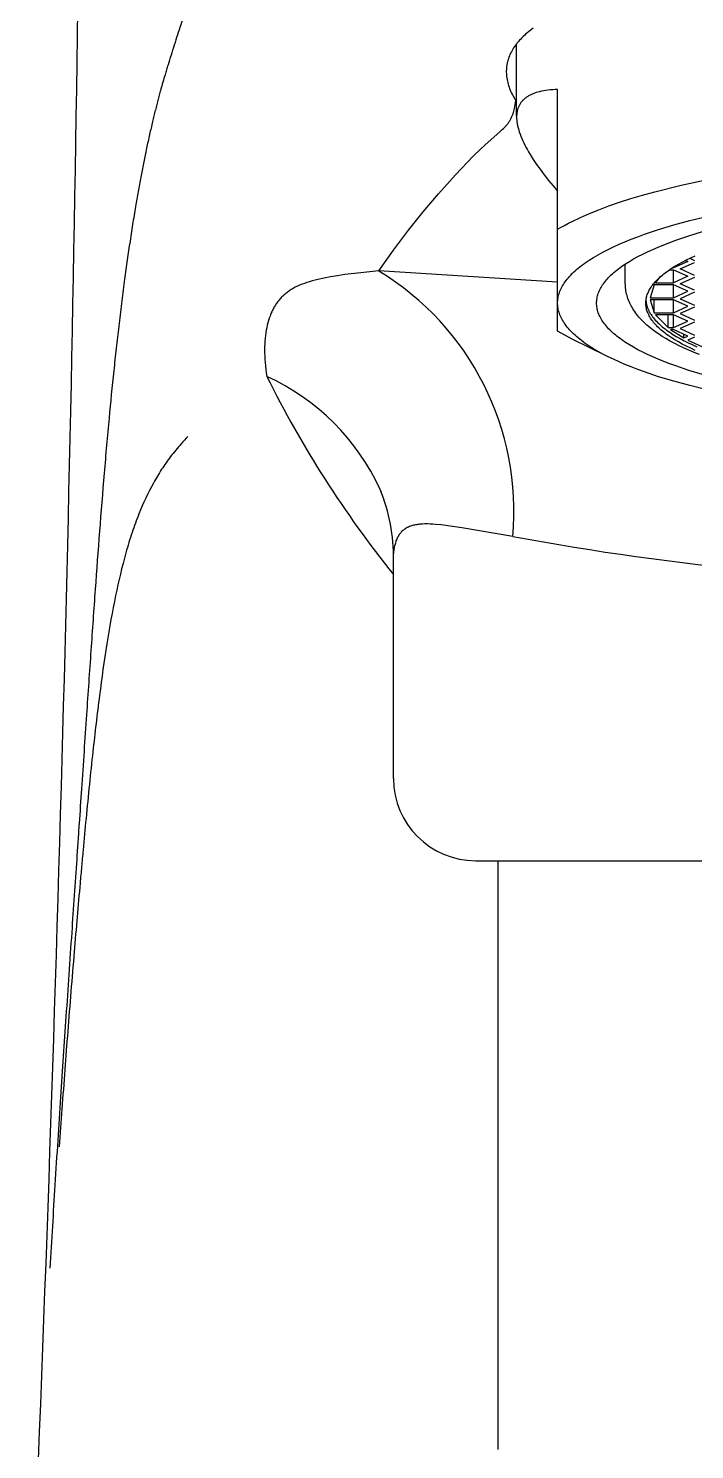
# Model space of a CAD drawing. Extents: x 9368 to 9962, y -5808 to -5388.
# Drawn here: x 9722.42 to 9738.66, y -5608.67 to -5574.03 of the extents above; entities that cross this region are included whole.
import ezdxf

# ---------------------------------------------------------------- set-up
doc = ezdxf.new("R2010")
doc.units = 0
doc.header["$LTSCALE"] = 7
doc.header["$MEASUREMENT"] = 0
doc.layers.get('0').update_dxf_attribs({"color": 2, "linetype": 'CONTINUOUS'})
for name, color, linetype in [('D', 2, 'CONTINUOUS'), ('Make2D 표시선', 7, 'CONTINUOUS'), ('Make2D 표시선 - Tangent', 7, 'CONTINUOUS')]:
    doc.layers.add(name, color=color, linetype=linetype)

msp = doc.modelspace()

# ---------------------------------------------------------------- linework, layer by layer
at = {"color": 2}
for p, q in [((9738.496, -5579.707), (9738.144, -5579.865)), ((9738.307, -5579.889), (9738.659, -5579.731)), ((9738.439, -5579.682), (9738.496, -5579.707)), ((9738.543, -5579.631), (9738.659, -5579.683)), ((9737.708, -5580.229), (9737.838, -5580.07)), ((9738.043, -5579.913), (9738.144, -5579.913)), ((9738.144, -5579.865), (9738.116, -5579.865)), ((9738.144, -5579.865), (9738.144, -5579.847)), ((9738.144, -5579.913), (9738.496, -5580.071)), ((9738.144, -5580.229), (9738.144, -5579.914)), ((9738.495, -5580.071), (9738.144, -5580.229)), ((9738.659, -5580.047), (9738.307, -5579.889)), ((9738.659, -5580.096), (9738.307, -5580.253)), ((9737.677, -5580.277), (9737.579, -5580.593)), ((9738.144, -5580.277), (9737.677, -5580.277)), ((9737.708, -5580.229), (9738.144, -5580.229)), ((9738.496, -5580.435), (9738.144, -5580.277)), ((9738.144, -5580.593), (9738.144, -5580.277)), ((9738.144, -5580.593), (9738.494, -5580.436)), ((9738.659, -5580.411), (9738.307, -5580.253)), ((9738.659, -5580.46), (9738.307, -5580.617)), ((9737.579, -5580.593), (9738.144, -5580.593)), ((9737.579, -5580.642), (9737.677, -5580.957)), ((9738.144, -5580.642), (9737.579, -5580.642)), ((9737.677, -5580.957), (9737.677, -5580.642)), ((9738.496, -5580.799), (9738.144, -5580.642)), ((9738.144, -5580.957), (9738.144, -5580.642)), ((9738.144, -5580.957), (9738.494, -5580.8)), ((9738.307, -5580.617), (9738.659, -5580.775)), ((9737.677, -5580.957), (9738.144, -5580.957)), ((9737.708, -5581.006), (9738.012, -5581.321)), ((9738.144, -5581.006), (9737.708, -5581.006)), ((9738.012, -5581.321), (9738.012, -5581.006)), ((9738.496, -5581.163), (9738.144, -5581.006)), ((9738.144, -5581.321), (9738.144, -5581.006)), ((9738.144, -5581.321), (9738.494, -5581.164)), ((9738.659, -5580.824), (9738.307, -5580.981)), ((9738.307, -5580.981), (9738.659, -5581.139)), ((9738.012, -5581.321), (9738.144, -5581.321)), ((9738.076, -5581.37), (9738.395, -5581.572)), ((9738.144, -5581.37), (9738.076, -5581.37)), ((9738.496, -5581.527), (9738.144, -5581.37)), ((9738.659, -5581.188), (9738.307, -5581.345)), ((9738.307, -5581.345), (9738.659, -5581.503)), ((9738.395, -5581.572), (9738.395, -5581.483)), ((9738.395, -5581.572), (9738.494, -5581.528)), ((9738.659, -5581.552), (9738.494, -5581.626)), ((9738.494, -5581.626), (9739.033, -5581.867))]:
    msp.add_line(p, q, dxfattribs=at)
at = {"color": 7, "linetype": 'Continuous'}
msp.add_open_spline([(9723.724, -5562.746), (9723.701, -5565.695), (9723.624, -5575.616), (9723.263, -5592.836), (9722.751, -5607.146), (9722.425, -5614.487), (9722.423, -5614.532)], degree=3, knots=[0, 0, 0, 0, 8.8479, 29.761276, 51.669682, 51.805138, 51.805138, 51.805138, 51.805138], dxfattribs=at)
at = {"layer": 'D'}
msp.add_spline([(9729.552, -5561.768), (9729.537, -5561.927), (9729.497, -5562.347), (9729.455, -5562.753), (9729.416, -5563.113), (9729.375, -5563.462), (9729.331, -5563.82), (9729.285, -5564.164), (9729.242, -5564.468), (9729.198, -5564.759), (9729.153, -5565.043), (9729.107, -5565.312), (9729.056, -5565.59), (9729.004, -5565.851), (9728.98, -5565.964), (9728.957, -5566.075), (9728.933, -5566.182), (9728.909, -5566.287), (9728.885, -5566.389), (9728.861, -5566.488), (9728.837, -5566.586), (9728.813, -5566.681), (9728.799, -5566.735), (9728.786, -5566.789), (9728.758, -5566.895), (9728.745, -5566.943), (9728.733, -5566.99), (9728.72, -5567.037), (9728.708, -5567.083), (9728.682, -5567.177), (9728.669, -5567.223), (9728.655, -5567.268), (9728.642, -5567.313), (9728.629, -5567.358), (9728.603, -5567.445), (9728.585, -5567.504), (9728.568, -5567.562), (9728.55, -5567.618), (9728.532, -5567.674), (9728.46, -5567.884), (9728.388, -5568.075), (9728.317, -5568.249), (9728.259, -5568.384), (9728.202, -5568.516), (9728.15, -5568.636), (9728.099, -5568.756), (9727.997, -5568.994), (9727.947, -5569.113), (9727.897, -5569.231), (9727.847, -5569.351), (9727.798, -5569.47), (9727.699, -5569.708), (9727.649, -5569.832), (9727.598, -5569.955), (9727.499, -5570.202), (9727.291, -5570.726), (9727.189, -5570.987), (9727.089, -5571.248), (9727.044, -5571.367), (9726.999, -5571.485), (9726.955, -5571.603), (9726.91, -5571.722), (9726.823, -5571.958), (9726.78, -5572.076), (9726.737, -5572.194), (9726.645, -5572.45), (9726.554, -5572.706), (9726.464, -5572.963), (9726.376, -5573.219), (9726.214, -5573.702), (9726.056, -5574.186), (9725.977, -5574.433), (9725.9, -5574.681), (9725.826, -5574.918), (9725.79, -5575.037), (9725.754, -5575.157), (9725.7, -5575.338), (9725.673, -5575.431), (9725.647, -5575.525), (9725.629, -5575.588), (9725.612, -5575.653), (9725.577, -5575.784), (9725.542, -5575.918), (9725.508, -5576.055), (9725.474, -5576.194), (9725.44, -5576.336), (9725.403, -5576.495), (9725.366, -5576.656), (9725.293, -5576.991), (9725.259, -5577.155), (9725.225, -5577.323), (9725.192, -5577.488), (9725.16, -5577.656), (9725.097, -5578.005), (9725.034, -5578.368), (9724.962, -5578.809), (9724.891, -5579.268), (9724.825, -5579.726), (9724.76, -5580.203), (9724.691, -5580.736), (9724.624, -5581.289), (9724.563, -5581.823), (9724.503, -5582.375), (9724.388, -5583.528), (9724.328, -5584.188), (9724.269, -5584.871), (9724.051, -5587.701), (9723.946, -5589.189), (9723.838, -5590.758), (9723.778, -5591.649), (9723.716, -5592.564), (9723.659, -5593.412), (9723.629, -5593.843), (9723.6, -5594.279), (9723.539, -5595.164), (9723.478, -5596.069), (9723.338, -5598.113), (9723.272, -5599.085), (9723.206, -5600.075), (9723.137, -5601.138), (9723.069, -5602.221), (9723.007, -5603.229), (9722.946, -5604.252)], degree=3, dxfattribs=at)
msp.add_open_spline([(9726.31, -5583.972), (9726.254, -5584.033), (9726.107, -5584.191), (9725.89, -5584.457), (9725.664, -5584.776), (9725.39, -5585.233), (9725.151, -5585.751), (9724.942, -5586.324), (9724.741, -5586.986), (9724.529, -5587.891), (9724.324, -5589.053), (9724.146, -5590.324), (9724.013, -5591.467), (9723.907, -5592.466), (9723.828, -5593.267), (9723.766, -5593.935), (9723.718, -5594.461), (9723.67, -5595.003), (9723.609, -5595.695), (9723.507, -5596.9), (9723.407, -5598.142), (9723.309, -5599.42), (9723.24, -5600.357), (9723.195, -5600.982), (9723.174, -5601.288)], degree=3, knots=[0, 0, 0, 0, 0.249043, 0.648498, 1.028129, 1.419489, 2.24787, 2.733144, 3.248023, 4.322157, 5.518595, 6.788655, 8.170835, 8.970634, 9.803978, 10.584398, 10.983382, 11.388217, 12.215735, 13.06778, 15.016958, 15.954017, 16.91383, 17.83437, 17.83437, 17.83437, 17.83437], dxfattribs=at)
at = {"layer": 'Make2D 표시선'}
for p, q in [((9734.321, -5576.158), (9734.321, -5574.401)), ((9735.32, -5578.925), (9735.32, -5575.517)), ((9734.302, -5575.786), (9734.321, -5575.814)), ((9735.32, -5581.406), (9735.32, -5578.925)), ((9736.971, -5580.24), (9736.971, -5579.769)), ((9735.692, -5581.607), (9735.32, -5581.406)), ((9736.487, -5581.999), (9735.692, -5581.607)), ((9731.321, -5592.316), (9731.321, -5586.987)), ((9733.321, -5594.316), (9746.321, -5594.316)), ((9733.871, -5608.672), (9733.871, -5594.316))]:
    msp.add_line(p, q, dxfattribs=at)
for points in [[(9734.726, -5574.024), (9734.648, -5574.082), (9734.61, -5574.113), (9734.573, -5574.144), (9734.541, -5574.171), (9734.51, -5574.199), (9734.48, -5574.227), (9734.45, -5574.257), (9734.421, -5574.286), (9734.392, -5574.317), (9734.365, -5574.348), (9734.338, -5574.38), (9734.315, -5574.409), (9734.292, -5574.439), (9734.27, -5574.469), (9734.249, -5574.5), (9734.229, -5574.532), (9734.211, -5574.564), (9734.193, -5574.597), (9734.176, -5574.63), (9734.16, -5574.664), (9734.145, -5574.699), (9734.132, -5574.734), (9734.126, -5574.751), (9734.12, -5574.769), (9734.114, -5574.787), (9734.109, -5574.805), (9734.104, -5574.823), (9734.099, -5574.841), (9734.095, -5574.859), (9734.091, -5574.877), (9734.088, -5574.896), (9734.084, -5574.914), (9734.082, -5574.932), (9734.079, -5574.949), (9734.077, -5574.967), (9734.075, -5574.985), (9734.074, -5575.002), (9734.073, -5575.02), (9734.071, -5575.056), (9734.071, -5575.091), (9734.072, -5575.127), (9734.074, -5575.162), (9734.077, -5575.198), (9734.08, -5575.217), (9734.082, -5575.236), (9734.088, -5575.274), (9734.096, -5575.311), (9734.104, -5575.349), (9734.114, -5575.386), (9734.125, -5575.422), (9734.137, -5575.459), (9734.151, -5575.495), (9734.166, -5575.533), (9734.182, -5575.571), (9734.2, -5575.608), (9734.218, -5575.644), (9734.238, -5575.681), (9734.259, -5575.716), (9734.28, -5575.751), (9734.302, -5575.786)], [(9735.32, -5575.517), (9735.261, -5575.519), (9735.202, -5575.522), (9735.143, -5575.527), (9735.084, -5575.533), (9735.032, -5575.54), (9734.981, -5575.548), (9734.929, -5575.558), (9734.904, -5575.564), (9734.878, -5575.57), (9734.839, -5575.58), (9734.8, -5575.592), (9734.78, -5575.599), (9734.761, -5575.605), (9734.742, -5575.612), (9734.723, -5575.62), (9734.704, -5575.628), (9734.685, -5575.636), (9734.667, -5575.645), (9734.648, -5575.654), (9734.63, -5575.663), (9734.613, -5575.673), (9734.595, -5575.684), (9734.578, -5575.695), (9734.562, -5575.706), (9734.547, -5575.717), (9734.532, -5575.728), (9734.517, -5575.74), (9734.503, -5575.753), (9734.489, -5575.765), (9734.476, -5575.779), (9734.469, -5575.786), (9734.463, -5575.793), (9734.451, -5575.806), (9734.439, -5575.82), (9734.428, -5575.835), (9734.418, -5575.849), (9734.408, -5575.864), (9734.398, -5575.88), (9734.39, -5575.896), (9734.381, -5575.912), (9734.377, -5575.92), (9734.373, -5575.928), (9734.366, -5575.945), (9734.359, -5575.963), (9734.353, -5575.98), (9734.347, -5575.998), (9734.342, -5576.015), (9734.338, -5576.033), (9734.334, -5576.051), (9734.331, -5576.068), (9734.328, -5576.085), (9734.326, -5576.102), (9734.324, -5576.119), (9734.323, -5576.136), (9734.322, -5576.153), (9734.321, -5576.171), (9734.321, -5576.188), (9734.321, -5576.209), (9734.322, -5576.229), (9734.323, -5576.25), (9734.325, -5576.271), (9734.327, -5576.292), (9734.33, -5576.312), (9734.333, -5576.333), (9734.336, -5576.354), (9734.341, -5576.378), (9734.346, -5576.403), (9734.352, -5576.428), (9734.358, -5576.452), (9734.372, -5576.501), (9734.387, -5576.549), (9734.406, -5576.604), (9734.426, -5576.658), (9734.449, -5576.712), (9734.472, -5576.765), (9734.497, -5576.818), (9734.523, -5576.87), (9734.55, -5576.922), (9734.578, -5576.973), (9734.614, -5577.036), (9734.65, -5577.098), (9734.727, -5577.221), (9734.808, -5577.341), (9734.892, -5577.459), (9734.994, -5577.597), (9735.1, -5577.733), (9735.209, -5577.866), (9735.32, -5577.998)], [(9735.32, -5578.925), (9735.404, -5578.876), (9735.491, -5578.828), (9735.583, -5578.779), (9735.678, -5578.731), (9735.878, -5578.635), (9736.094, -5578.541), (9736.324, -5578.447), (9736.569, -5578.356), (9736.828, -5578.266), (9737.102, -5578.177), (9737.389, -5578.092), (9737.689, -5578.008), (9738.329, -5577.849), (9739.016, -5577.702), (9739.745, -5577.568), (9740.511, -5577.448), (9741.307, -5577.344), (9742.126, -5577.256), (9742.961, -5577.184), (9743.805, -5577.129), (9744.651, -5577.09), (9745.491, -5577.067), (9746.321, -5577.06)], [(9738.956, -5582.838), (9738.543, -5582.736), (9738.151, -5582.629), (9737.781, -5582.518), (9737.435, -5582.401), (9737.272, -5582.342), (9737.114, -5582.281), (9736.963, -5582.22), (9736.819, -5582.157), (9736.681, -5582.094), (9736.55, -5582.031), (9736.426, -5581.966), (9736.308, -5581.902), (9736.197, -5581.837), (9736.093, -5581.771), (9735.996, -5581.705), (9735.95, -5581.672), (9735.906, -5581.639), (9735.863, -5581.606), (9735.823, -5581.573), (9735.783, -5581.54), (9735.746, -5581.506), (9735.71, -5581.473), (9735.676, -5581.44), (9735.643, -5581.407), (9735.612, -5581.374), (9735.583, -5581.34), (9735.555, -5581.307), (9735.529, -5581.274), (9735.505, -5581.241), (9735.482, -5581.208), (9735.461, -5581.175), (9735.441, -5581.142), (9735.423, -5581.109), (9735.406, -5581.077), (9735.391, -5581.044), (9735.378, -5581.011), (9735.366, -5580.979), (9735.355, -5580.947), (9735.346, -5580.914), (9735.338, -5580.882), (9735.332, -5580.85), (9735.327, -5580.818), (9735.324, -5580.786), (9735.322, -5580.755), (9735.321, -5580.723), (9735.322, -5580.692), (9735.324, -5580.66), (9735.327, -5580.628), (9735.332, -5580.596), (9735.338, -5580.564), (9735.346, -5580.532), (9735.355, -5580.5), (9735.366, -5580.467), (9735.378, -5580.435), (9735.391, -5580.402), (9735.406, -5580.37), (9735.423, -5580.337), (9735.441, -5580.304), (9735.461, -5580.271), (9735.482, -5580.238), (9735.505, -5580.205), (9735.529, -5580.172), (9735.555, -5580.139), (9735.583, -5580.106), (9735.612, -5580.073), (9735.643, -5580.039), (9735.676, -5580.006), (9735.71, -5579.973), (9735.746, -5579.94), (9735.783, -5579.907), (9735.823, -5579.873), (9735.863, -5579.84), (9735.906, -5579.807), (9735.95, -5579.774), (9735.996, -5579.741), (9736.093, -5579.675), (9736.197, -5579.61), (9736.308, -5579.544), (9736.426, -5579.48), (9736.55, -5579.416), (9736.681, -5579.352), (9736.819, -5579.289), (9736.963, -5579.227), (9737.114, -5579.165), (9737.272, -5579.105), (9737.435, -5579.045), (9737.781, -5578.929), (9738.151, -5578.817), (9738.543, -5578.71), (9738.956, -5578.609)], [(9738.856, -5582.465), (9738.519, -5582.363), (9738.203, -5582.256), (9738.053, -5582.202), (9737.909, -5582.146), (9737.771, -5582.09), (9737.639, -5582.033), (9737.514, -5581.976), (9737.394, -5581.918), (9737.28, -5581.859), (9737.173, -5581.8), (9737.072, -5581.74), (9736.977, -5581.681), (9736.888, -5581.62), (9736.846, -5581.59), (9736.806, -5581.56), (9736.767, -5581.53), (9736.729, -5581.499), (9736.693, -5581.469), (9736.659, -5581.439), (9736.626, -5581.408), (9736.595, -5581.378), (9736.565, -5581.348), (9736.537, -5581.317), (9736.51, -5581.287), (9736.485, -5581.257), (9736.461, -5581.227), (9736.439, -5581.196), (9736.418, -5581.166), (9736.399, -5581.136), (9736.381, -5581.106), (9736.364, -5581.076), (9736.349, -5581.046), (9736.335, -5581.016), (9736.323, -5580.987), (9736.312, -5580.957), (9736.302, -5580.927), (9736.294, -5580.898), (9736.287, -5580.868), (9736.281, -5580.839), (9736.277, -5580.81), (9736.274, -5580.781), (9736.272, -5580.752), (9736.271, -5580.723), (9736.272, -5580.694), (9736.274, -5580.665), (9736.277, -5580.636), (9736.281, -5580.607), (9736.287, -5580.578), (9736.294, -5580.548), (9736.302, -5580.519), (9736.312, -5580.489), (9736.323, -5580.46), (9736.335, -5580.43), (9736.349, -5580.4), (9736.364, -5580.37), (9736.381, -5580.34), (9736.399, -5580.31), (9736.418, -5580.28), (9736.439, -5580.25), (9736.461, -5580.22), (9736.485, -5580.189), (9736.51, -5580.159), (9736.537, -5580.129), (9736.565, -5580.098), (9736.595, -5580.068), (9736.626, -5580.038), (9736.659, -5580.007), (9736.693, -5579.977), (9736.729, -5579.947), (9736.767, -5579.917), (9736.806, -5579.886), (9736.846, -5579.856), (9736.888, -5579.826), (9736.977, -5579.766), (9737.072, -5579.706), (9737.173, -5579.646), (9737.28, -5579.587), (9737.394, -5579.528), (9737.514, -5579.47), (9737.639, -5579.413), (9737.771, -5579.356), (9737.909, -5579.3), (9738.053, -5579.244), (9738.203, -5579.19), (9738.519, -5579.084), (9738.856, -5578.982)], [(9738.676, -5581.877), (9738.565, -5581.826), (9738.46, -5581.775), (9738.36, -5581.723), (9738.265, -5581.671), (9738.176, -5581.619), (9738.092, -5581.566), (9738.014, -5581.513), (9737.977, -5581.487), (9737.942, -5581.46), (9737.907, -5581.433), (9737.875, -5581.407), (9737.843, -5581.38), (9737.813, -5581.353), (9737.784, -5581.327), (9737.756, -5581.3), (9737.73, -5581.273), (9737.705, -5581.247), (9737.682, -5581.22), (9737.659, -5581.193), (9737.639, -5581.167), (9737.619, -5581.14), (9737.601, -5581.113), (9737.583, -5581.087), (9737.568, -5581.06), (9737.553, -5581.034), (9737.54, -5581.008), (9737.528, -5580.981), (9737.517, -5580.955), (9737.507, -5580.929), (9737.498, -5580.903), (9737.491, -5580.877), (9737.485, -5580.851), (9737.48, -5580.825), (9737.476, -5580.8), (9737.473, -5580.774), (9737.472, -5580.748), (9737.471, -5580.723), (9737.472, -5580.698), (9737.473, -5580.672), (9737.476, -5580.647), (9737.48, -5580.621), (9737.485, -5580.595), (9737.491, -5580.569), (9737.498, -5580.543), (9737.507, -5580.517), (9737.517, -5580.491), (9737.528, -5580.465), (9737.54, -5580.439), (9737.553, -5580.412), (9737.568, -5580.386), (9737.583, -5580.359), (9737.601, -5580.333), (9737.619, -5580.306), (9737.639, -5580.28), (9737.659, -5580.253), (9737.682, -5580.226), (9737.705, -5580.2), (9737.73, -5580.173), (9737.756, -5580.146), (9737.784, -5580.12), (9737.813, -5580.093), (9737.843, -5580.066), (9737.875, -5580.039), (9737.907, -5580.013), (9737.942, -5579.986), (9737.977, -5579.96), (9738.014, -5579.933), (9738.092, -5579.88), (9738.176, -5579.827), (9738.265, -5579.775), (9738.36, -5579.723), (9738.46, -5579.671), (9738.565, -5579.62), (9738.676, -5579.569)], [(9738.776, -5581.977), (9738.647, -5581.925), (9738.52, -5581.871), (9738.393, -5581.815), (9738.283, -5581.762), (9738.174, -5581.708), (9738.066, -5581.65), (9737.96, -5581.589), (9737.869, -5581.534), (9737.78, -5581.476), (9737.692, -5581.415), (9737.649, -5581.383), (9737.607, -5581.35), (9737.57, -5581.321), (9737.534, -5581.291), (9737.499, -5581.26), (9737.464, -5581.229), (9737.43, -5581.197), (9737.396, -5581.164), (9737.364, -5581.131), (9737.332, -5581.096), (9737.304, -5581.065), (9737.277, -5581.032), (9737.251, -5581), (9737.226, -5580.966), (9737.201, -5580.932), (9737.178, -5580.897), (9737.155, -5580.862), (9737.134, -5580.826), (9737.115, -5580.792), (9737.097, -5580.757), (9737.08, -5580.722), (9737.064, -5580.686), (9737.049, -5580.65), (9737.036, -5580.613), (9737.023, -5580.576), (9737.012, -5580.538), (9737.003, -5580.502), (9736.994, -5580.465), (9736.987, -5580.428), (9736.982, -5580.391), (9736.977, -5580.353), (9736.974, -5580.316), (9736.972, -5580.278), (9736.971, -5580.259), (9736.971, -5580.24)], [(9737.474, -5580.67), (9737.475, -5580.684), (9737.477, -5580.698), (9737.479, -5580.712), (9737.481, -5580.726), (9737.484, -5580.74), (9737.487, -5580.754), (9737.49, -5580.768), (9737.494, -5580.781), (9737.498, -5580.795), (9737.502, -5580.808), (9737.507, -5580.822), (9737.511, -5580.835), (9737.516, -5580.848), (9737.522, -5580.861), (9737.527, -5580.874), (9737.533, -5580.887), (9737.54, -5580.902), (9737.547, -5580.917), (9737.555, -5580.932), (9737.563, -5580.946), (9737.571, -5580.96), (9737.579, -5580.974), (9737.588, -5580.988), (9737.597, -5581.002), (9737.616, -5581.029), (9737.635, -5581.056), (9737.655, -5581.082), (9737.676, -5581.107), (9737.702, -5581.137), (9737.729, -5581.166), (9737.756, -5581.194), (9737.785, -5581.221), (9737.813, -5581.248), (9737.843, -5581.274), (9737.873, -5581.299), (9737.903, -5581.324), (9737.94, -5581.353), (9737.978, -5581.381), (9738.015, -5581.408), (9738.054, -5581.435), (9738.132, -5581.486), (9738.212, -5581.534), (9738.306, -5581.588), (9738.402, -5581.64), (9738.499, -5581.689), (9738.598, -5581.735), (9738.711, -5581.786)]]:
    msp.add_lwpolyline(points, dxfattribs=at)
for centre, radius, start, end in [((9726.98, -5586.913), 4.341, 359.045, 22.2287), ((9733.321, -5592.316), 2, 180, 270)]:
    msp.add_arc(centre, radius, start, end, dxfattribs=at)
at = {"layer": 'Make2D 표시선 - Tangent'}
for p, q in [((9735.32, -5580.217), (9730.964, -5579.941)), ((9731.018, -5585.313), (9731.023, -5585.324))]:
    msp.add_line(p, q, dxfattribs=at)
for points in [[(9730.964, -5579.941), (9731.317, -5579.437), (9731.685, -5578.944), (9732.043, -5578.497), (9732.414, -5578.06), (9732.833, -5577.595), (9733.266, -5577.143), (9733.44, -5576.97), (9733.545, -5576.872), (9733.921, -5576.541), (9733.973, -5576.494), (9734.002, -5576.465), (9734.031, -5576.436), (9734.045, -5576.421), (9734.059, -5576.405), (9734.072, -5576.39), (9734.085, -5576.374), (9734.097, -5576.359), (9734.109, -5576.343), (9734.12, -5576.327), (9734.131, -5576.312), (9734.142, -5576.295), (9734.153, -5576.279), (9734.163, -5576.262), (9734.172, -5576.246), (9734.181, -5576.229), (9734.19, -5576.212), (9734.199, -5576.195), (9734.207, -5576.178), (9734.214, -5576.161), (9734.222, -5576.143), (9734.229, -5576.125), (9734.235, -5576.108), (9734.241, -5576.092), (9734.246, -5576.076), (9734.255, -5576.044), (9734.264, -5576.011), (9734.271, -5575.979), (9734.28, -5575.931), (9734.302, -5575.786)], [(9730.964, -5579.941), (9730.528, -5579.984), (9730.136, -5580.03), (9729.957, -5580.056), (9729.788, -5580.084), (9729.629, -5580.114), (9729.48, -5580.147), (9729.409, -5580.165), (9729.341, -5580.183), (9729.275, -5580.202), (9729.211, -5580.223), (9729.15, -5580.244), (9729.091, -5580.266), (9729.034, -5580.289), (9728.979, -5580.314), (9728.927, -5580.339), (9728.902, -5580.353), (9728.877, -5580.366), (9728.853, -5580.38), (9728.829, -5580.394), (9728.806, -5580.409), (9728.783, -5580.423), (9728.761, -5580.439), (9728.739, -5580.454), (9728.718, -5580.47), (9728.697, -5580.486), (9728.677, -5580.503), (9728.658, -5580.52), (9728.638, -5580.537), (9728.62, -5580.554), (9728.602, -5580.572), (9728.584, -5580.591), (9728.566, -5580.61), (9728.549, -5580.629), (9728.533, -5580.648), (9728.517, -5580.668), (9728.501, -5580.688), (9728.486, -5580.709), (9728.471, -5580.73), (9728.456, -5580.752), (9728.442, -5580.773), (9728.428, -5580.796), (9728.415, -5580.818), (9728.402, -5580.841), (9728.389, -5580.865), (9728.377, -5580.888), (9728.365, -5580.913), (9728.354, -5580.937), (9728.343, -5580.962), (9728.332, -5580.988), (9728.322, -5581.013), (9728.312, -5581.04), (9728.293, -5581.093), (9728.276, -5581.149), (9728.26, -5581.205), (9728.245, -5581.264), (9728.232, -5581.324), (9728.221, -5581.386), (9728.21, -5581.45), (9728.202, -5581.515), (9728.194, -5581.582), (9728.188, -5581.65), (9728.184, -5581.72), (9728.181, -5581.791), (9728.18, -5581.864), (9728.181, -5581.939), (9728.183, -5582.016), (9728.187, -5582.094), (9728.192, -5582.174), (9728.2, -5582.255), (9728.209, -5582.339), (9728.22, -5582.423), (9728.233, -5582.51)], [(9731.321, -5586.987), (9731.322, -5586.918), (9731.325, -5586.852), (9731.327, -5586.82), (9731.33, -5586.789), (9731.334, -5586.758), (9731.338, -5586.728), (9731.343, -5586.699), (9731.348, -5586.671), (9731.353, -5586.643), (9731.36, -5586.616), (9731.366, -5586.59), (9731.374, -5586.564), (9731.382, -5586.539), (9731.39, -5586.515), (9731.399, -5586.491), (9731.409, -5586.469), (9731.419, -5586.446), (9731.429, -5586.425), (9731.435, -5586.415), (9731.441, -5586.404), (9731.447, -5586.394), (9731.453, -5586.384), (9731.459, -5586.375), (9731.465, -5586.365), (9731.471, -5586.356), (9731.478, -5586.346), (9731.485, -5586.337), (9731.492, -5586.328), (9731.499, -5586.32), (9731.506, -5586.311), (9731.513, -5586.303), (9731.521, -5586.295), (9731.528, -5586.287), (9731.536, -5586.279), (9731.544, -5586.271), (9731.552, -5586.264), (9731.56, -5586.257), (9731.569, -5586.25), (9731.577, -5586.243), (9731.586, -5586.236), (9731.594, -5586.23), (9731.603, -5586.223), (9731.613, -5586.217), (9731.622, -5586.211), (9731.631, -5586.205), (9731.641, -5586.2), (9731.65, -5586.194), (9731.66, -5586.189), (9731.67, -5586.184), (9731.68, -5586.179), (9731.691, -5586.174), (9731.701, -5586.169), (9731.712, -5586.165), (9731.723, -5586.161), (9731.745, -5586.153), (9731.767, -5586.145), (9731.79, -5586.138), (9731.814, -5586.132), (9731.839, -5586.126), (9731.864, -5586.121), (9731.89, -5586.117), (9731.916, -5586.113), (9731.943, -5586.109), (9731.97, -5586.106), (9731.999, -5586.104), (9732.027, -5586.102), (9732.087, -5586.1), (9732.148, -5586.099), (9732.213, -5586.101), (9732.279, -5586.104), (9732.348, -5586.109), (9732.494, -5586.123), (9732.649, -5586.142), (9732.988, -5586.194), (9734.23, -5586.409)]]:
    msp.add_lwpolyline(points, dxfattribs=at)
for centre, radius, start, end in [((9727.397, -5585.801), 6.86, 354.9106, 58.6651), ((9725.912, -5587.601), 5.595, 24.6114, 65.4888), ((9752.327, -5570.521), 26.912, 206.454, 218.6881), ((9746.363, -5521.666), 65.871, 259.38561, 269.9632)]:
    msp.add_arc(centre, radius, start, end, dxfattribs=at)

doc.saveas('drawing.dxf')
